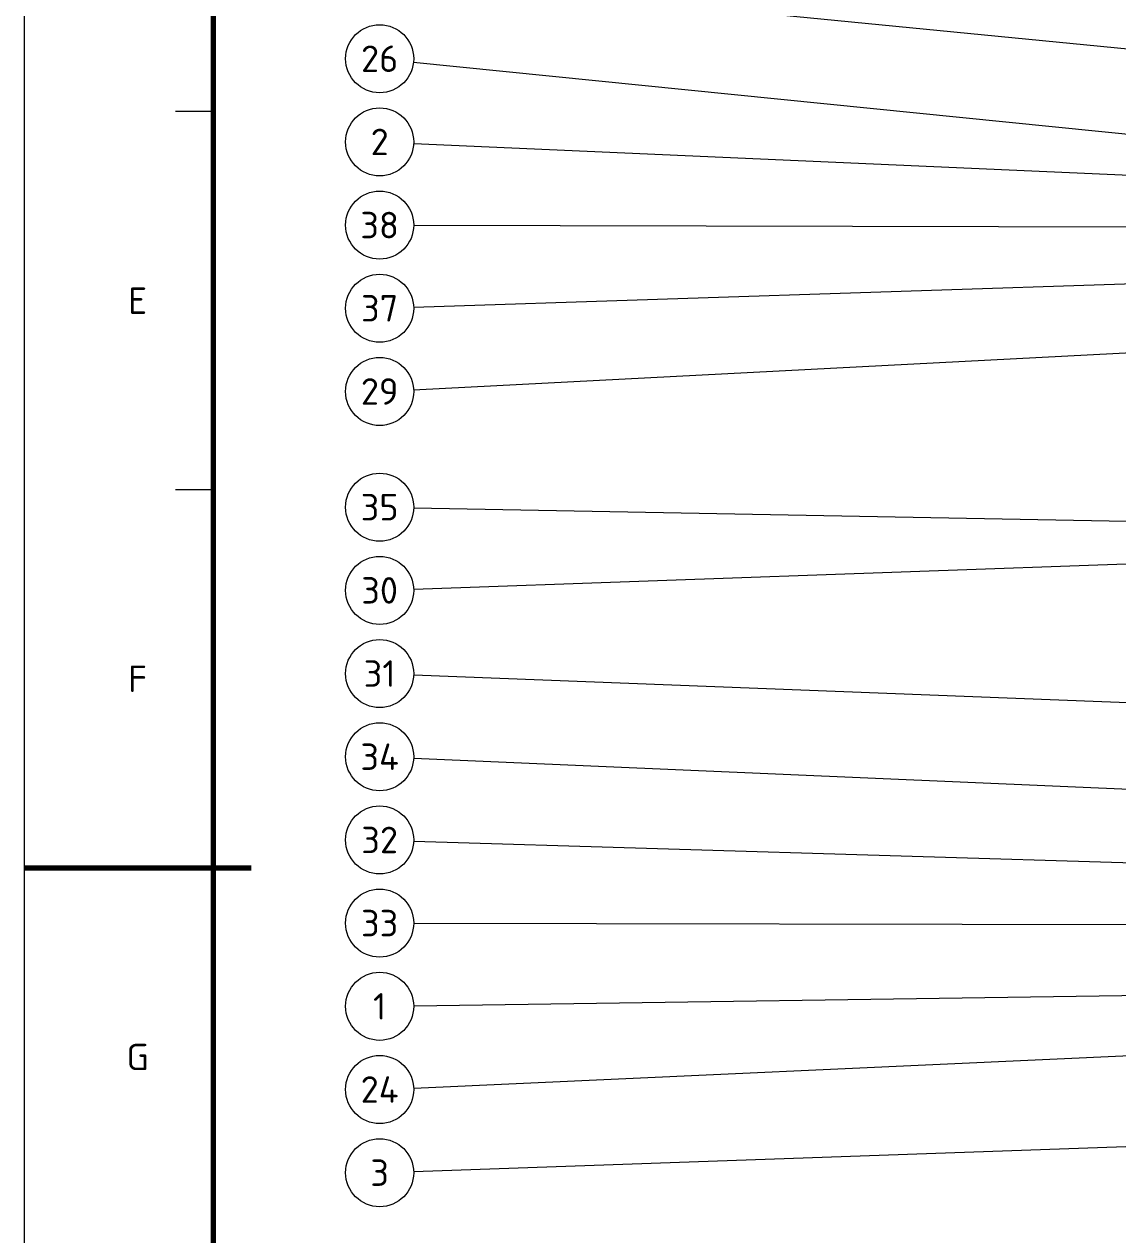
# Model space of a CAD drawing. Header units: millimetres. Extents: x 0 to 841, y 0 to 594.
# Drawn here: x 0 to 144.6, y 248.5 to 408.6 of the extents above; entities that cross this region are included whole.
import ezdxf
from ezdxf.enums import TextEntityAlignment as Align

# ---------------------------------------------------------------- set-up
doc = ezdxf.new("R2010")
doc.units = ezdxf.units.MM
for name, color, linetype, lineweight in [('06-TEXTO', 7, 'CONTINUOUS', 25), ('07-RECUADRO', 7, 'CONTINUOUS', 70), ('08-FINA', 5, 'CONTINUOUS', 18)]:
    doc.layers.add(name, color=color, linetype=linetype, lineweight=lineweight)
doc.styles.add('ISO3098', font='isocpeur.ttf')

msp = doc.modelspace()

# ---------------------------------------------------------------- linework, layer by layer
at = {"layer": '07-RECUADRO'}
msp.add_line((0, 297), (30, 297), dxfattribs=at)
msp.add_lwpolyline([(25, 10), (831, 10), (831, 584), (25, 584)], close=True, dxfattribs=at)
at = {"layer": '08-FINA'}
for p, q in [((51.48, 414.56), (206.86, 399.37)), ((51.48, 403.55), (222.27, 386.37)), ((25, 397), (20, 397)), ((51.5, 392.8), (282.67, 382.56)), ((51.5, 381.99), (299.62, 381.47)), ((51.5, 371.15), (296.07, 379.16)), ((51.49, 360.23), (193.54, 367.58)), ((25, 347), (20, 347)), ((51.5, 344.61), (311.72, 339.7)), ((51.5, 333.86), (185.7, 338.61)), ((51.5, 322.53), (273.36, 313.97)), ((51.5, 311.51), (266.88, 302.23)), ((51.5, 300.56), (276.16, 293.74)), ((51.5, 289.69), (291.76, 289.32)), ((51.5, 278.77), (282.24, 282.13)), ((51.5, 267.9), (328.72, 280.42)), ((51.5, 256.86), (278.88, 264.84))]:
    msp.add_line(p, q, dxfattribs=at)
msp.add_lwpolyline([(0, 0), (841, 0), (841, 594), (0, 594)], close=True, dxfattribs=at)
for centre in [(47, 404), (47, 393), (47, 382), (47, 371), (47, 360), (47, 344.7), (47, 333.7), (47, 322.7), (47, 311.7), (47, 300.7), (47, 289.7), (47, 278.7), (47, 267.7), (47, 256.7)]:
    msp.add_circle(centre, 4.5, dxfattribs=at)

# ---------------------------------------------------------------- texts
at = {"layer": '06-TEXTO', "style": 'ISO3098'}
for s, p in [('26', (47, 404)), ('2', (47, 393)), ('38', (47, 382)), ('E', (15, 372)), ('37', (47, 371)), ('29', (47, 360)), ('35', (47, 344.7)), ('30', (47, 333.7)), ('F', (15, 322)), ('31', (47, 322.7)), ('34', (47, 311.7)), ('32', (47, 300.7)), ('33', (47, 289.7)), ('1', (47, 278.7)), ('G', (15, 272)), ('24', (47, 267.7)), ('3', (47, 256.7))]:
    msp.add_text(s, height=3.5, dxfattribs=at).set_placement(p, align=Align.MIDDLE_CENTER)

doc.saveas('drawing.dxf')
